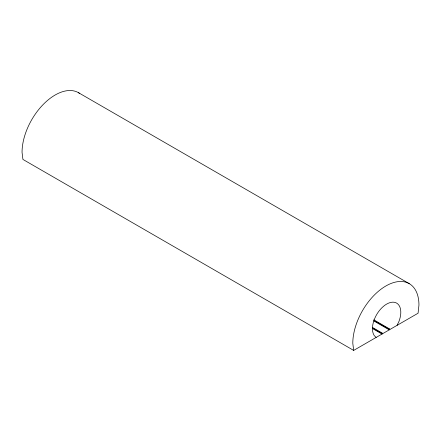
<?xml version="1.0" encoding="UTF-8"?>
<svg xmlns="http://www.w3.org/2000/svg" width="441" height="441" viewBox="0 0 441 441"><rect width="100%" height="100%" fill="white"/><g stroke="black" fill="none" stroke-linecap="round" stroke-linejoin="round"><path stroke-width="0.66" d="M397.087 325.337L398.901 321.566A20.049 11.576 -60 0 0 386.625 304.103A20.049 11.576 -60 0 0 374.348 335.739L376.162 337.42M372.562 328.038L382.485 333.771L382.485 333.225L382.016 334.041L372.562 328.584M373.913 320.442L389.265 329.311L389.739 329.036L389.739 329.581M353.671 350.408L418.079 313.22L418.95 305.078A46.774 27.006 -60 0 0 385.875 285.983A46.774 27.006 -60 0 0 352.8 343.269L353.671 350.408L22.921 159.427L22.05 152.316A46.774 27.006 -60 0 1 43.196 104.484A46.774 27.006 -60 0 1 79.595 93.393M78.515 92.709L409.265 283.668M373.792 319.83L389.739 329.036M373.913 320.987L389.265 329.857L389.265 329.311M372.447 327.426L382.485 333.225"/></g></svg>
